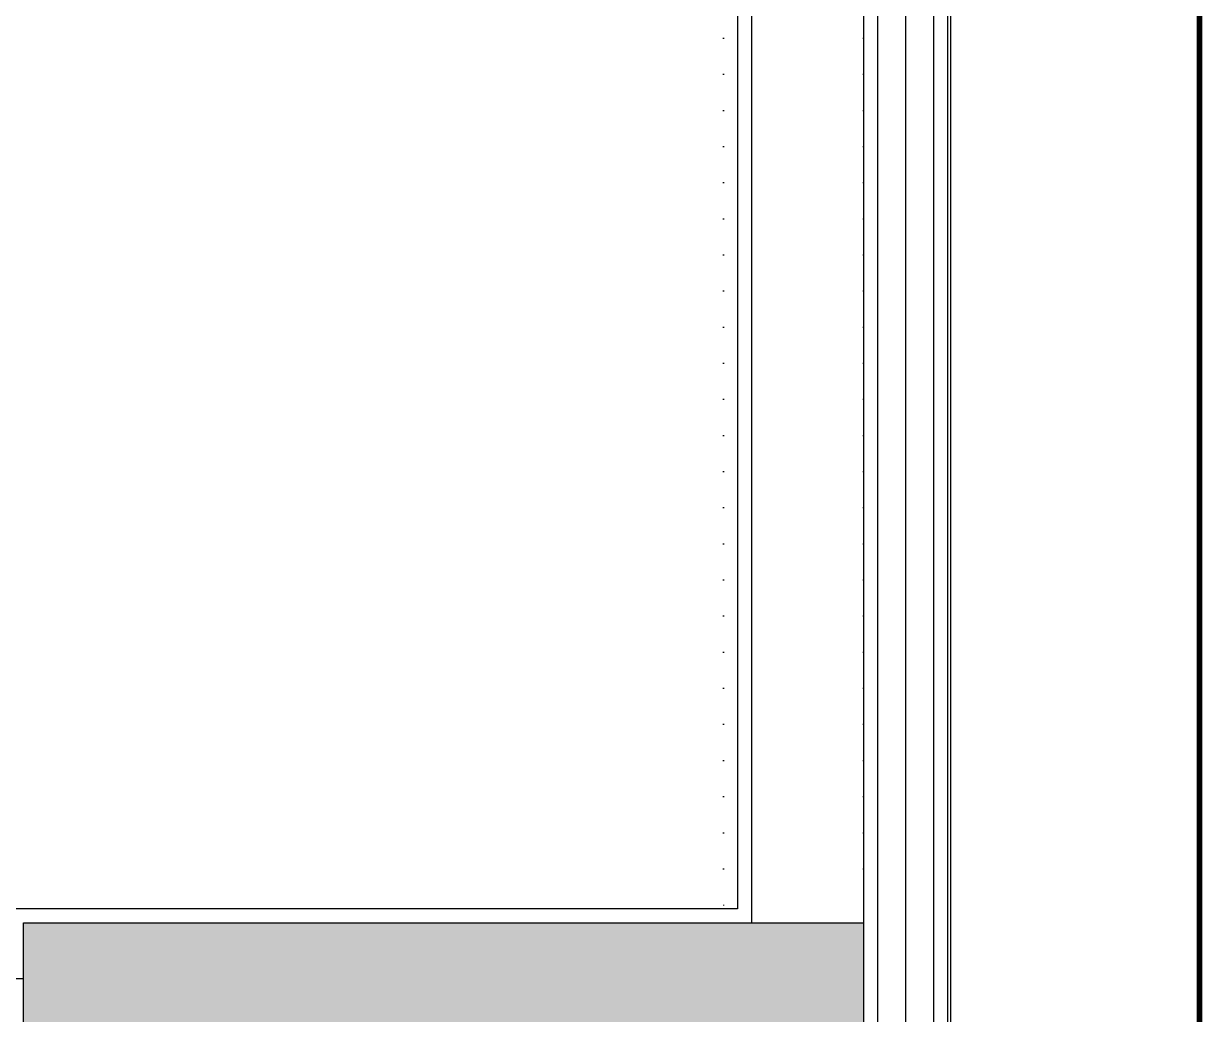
# Model space of a CAD drawing. Header units: inches. Extents: x 21 to 32698, y 13 to 3712.
# Drawn here: x 18681.7 to 18892.2, y 1870.7 to 2047.7 of the extents above; entities that cross this region are included whole.
import ezdxf

# ---------------------------------------------------------------- set-up
doc = ezdxf.new("R2010")
doc.units = ezdxf.units.IN
doc.header["$MEASUREMENT"] = 0
doc.linetypes.add('ACAD_ISO03W100', pattern=[30, 12, -18])
doc.linetypes.add('DOT', pattern=[6.35, 0, -6.35])
for name, color, linetype, lineweight in [('Z_MİM_-KM-BEAM-RAY', 8, 'DOT', 25), ('Z_MİM_-KM-IZO-THERMAL', 8, 'Continuous', 25), ('Z_MİM_-KM-IZO-THERMAL-ROCKWOOL', 8, 'BATTING', 25), ('Z_MİM_-KM-PAINT', 8, 'Continuous', 25), ('Z_MİM_-KM-PATTERN-STRC', 8, 'Continuous', 25), ('Z_MİM_-KM-ROOF-RAY', 8, 'DOT', 25), ('Z_MİM_-KM-STRC-CONCRETE', 8, 'Continuous', 25), ('Z_MİM_-KM-WALL', 8, 'Continuous', 25), ('Z_MİM_-KM-WALL-PLASTER', 8, 'Continuous', 25)]:
    doc.layers.add(name, color=color, linetype=linetype, lineweight=lineweight)
doc.linetypes.add('BATTING', pattern='A,0.00254,-2.54,[134,ltypeshp.shx,S=2.54,R=0,X=-2.54,Y=0],-5.08,[134,ltypeshp.shx,S=2.54,R=180,X=2.54,Y=0],-2.54', length=10.16254)

# ---------------------------------------------------------------- blocks, each defined once
blk = doc.blocks.new('-KM_Kiriş İzi-2K')
at = {"layer": 'Z_MİM_-KM-BEAM-RAY'}
for p, q in [((3475, 1450), (3475, 905)), ((3500, 1450), (3500, 905))]:
    blk.add_line(p, q, dxfattribs=at)
blk = doc.blocks.new('-KM_Kolon-2K')
at = {"layer": 'Z_MİM_-KM-PATTERN-STRC'}
blk.add_hatch(color=256, dxfattribs=at).paths.add_polyline_path([(3350, 905), (3500, 905), (3500, 880), (3350, 880)], flags=0)
at = {"layer": 'Z_MİM_-KM-STRC-CONCRETE'}
blk.add_lwpolyline([(3350, 905), (3500, 905), (3500, 880), (3350, 880)], close=True, dxfattribs=at)

msp = doc.modelspace()

# ---------------------------------------------------------------- linework, layer by layer
at = {"layer": 'Z_MİM_-KM-IZO-THERMAL'}
msp.add_lwpolyline([(18844.21, 969.58), (17329.21, 969.58), (17329.21, 999.58), (16654.21, 999.58), (16654.21, 969.58), (15319.21, 969.58), (15319.21, 1624.58), (15029.21, 1624.58), (15029.21, 2594.58), (18844.21, 2594.58)], close=True, dxfattribs=at)
at = {"layer": 'Z_MİM_-KM-IZO-THERMAL-ROCKWOOL', "ltscale": 0.45}
msp.add_lwpolyline([(18839.21, 974.58), (17334.21, 974.58), (17334.21, 1004.58), (16649.21, 1004.58), (16649.21, 974.58), (15324.21, 974.58), (15324.21, 1629.58), (15034.21, 1629.58), (15034.21, 2589.58), (18839.21, 2589.58)], close=True, dxfattribs=at)
at = {"layer": 'Z_MİM_-KM-PAINT'}
msp.add_lwpolyline([(18847.21, 966.58), (17326.21, 966.58), (17326.21, 996.58), (16657.21, 996.58), (16657.21, 966.58), (15316.21, 966.58), (15316.21, 1621.58), (15026.21, 1621.58), (15026.21, 2597.58), (18847.21, 2597.58)], close=True, dxfattribs=at)
at = {"layer": 'Z_MİM_-KM-ROOF-RAY', "linetype": 'ACAD_ISO03W100', "const_width": 1}
msp.add_lwpolyline([(18891.71, 922.08), (15271.71, 922.08), (15271.71, 1577.08), (14981.71, 1577.08), (14981.71, 2642.08), (18891.71, 2642.08)], close=True, dxfattribs=at)
at = {"layer": 'Z_MİM_-KM-WALL'}
msp.add_line((18681.72, 1877.08), (18046.71, 1877.08), dxfattribs=at)
msp.add_lwpolyline([(18831.71, 982.08), (17341.71, 982.08), (17341.71, 1012.08), (16641.71, 1012.08), (16641.71, 982.08), (15331.71, 982.08), (15331.71, 1637.08), (15041.71, 1637.08), (15041.71, 2582.08), (18831.71, 2582.08)], close=True, dxfattribs=at)
msp.add_lwpolyline([(18811.71, 2432.08), (18811.71, 1887.08)], dxfattribs=at)
at = {"layer": 'Z_MİM_-KM-WALL-PLASTER'}
for points in [[(18846.71, 967.08), (17326.71, 967.08), (17326.71, 997.08), (16656.71, 997.08), (16656.71, 967.08), (15316.71, 967.08), (15316.71, 1622.08), (15026.71, 1622.08), (15026.71, 2597.08), (18846.71, 2597.08)], [(18834.21, 979.58), (17339.21, 979.58), (17339.21, 1009.58), (16644.21, 1009.58), (16644.21, 979.58), (15329.21, 979.58), (15329.21, 1634.58), (15039.21, 1634.58), (15039.21, 2584.58), (18834.21, 2584.58)], [(18339.21, 2219.58), (18809.21, 2219.58), (18809.21, 1889.58), (18679.22, 1889.58), (18679.22, 1879.58), (18339.21, 1879.58)]]:
    msp.add_lwpolyline(points, close=True, dxfattribs=at)

# ---------------------------------------------------------------- block references
at = {"layer": 'Z_MİM_-KM-BEAM-RAY'}
msp.add_blockref('-KM_Kiriş İzi-2K', (15331.71, 982.08), dxfattribs=at)
at = {"layer": 'Z_MİM_-KM-STRC-CONCRETE'}
msp.add_blockref('-KM_Kolon-2K', (15331.71, 982.08), dxfattribs=at)

doc.saveas('drawing.dxf')
